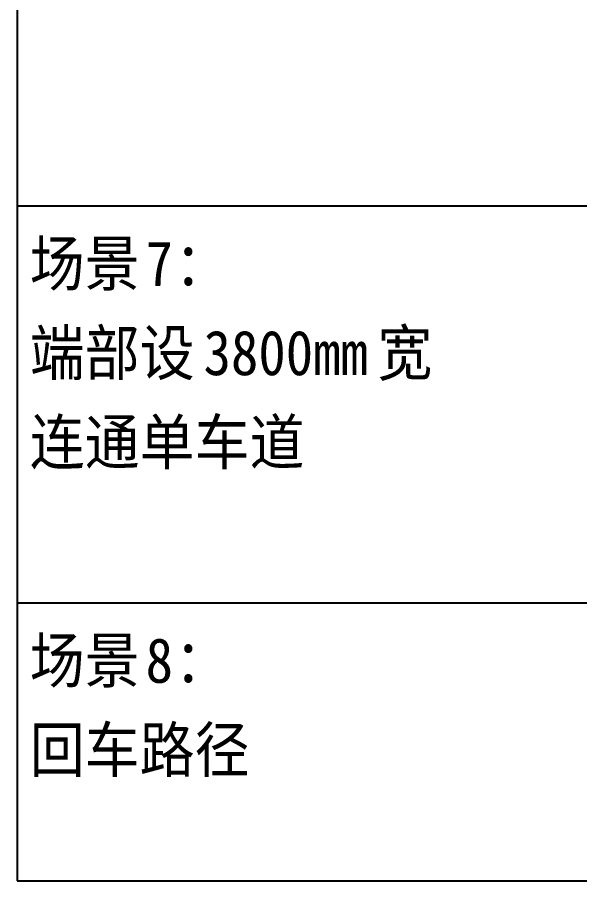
# Model space of a CAD drawing. Header units: millimetres. Extents: x 28399 to 243399, y 24900 to 364900.
# Drawn here: x 28399 to 85026, y 24900 to 111914 of the extents above; entities that cross this region are included whole.
import ezdxf

# ---------------------------------------------------------------- set-up
doc = ezdxf.new("R2010")
doc.units = ezdxf.units.MM
doc.linetypes.add('DASH', pattern=[0.35, 0.25, -0.1])
doc.layers.add('_总工室限额审核-意见及云线', color=30, linetype='DASH')
doc.styles.add('黑体', font='simhei.ttf', dxfattribs={"width": 0.9})

msp = doc.modelspace()

# ---------------------------------------------------------------- linework, layer by layer
for p, q in [((28399, 364900), (28399, 24900)), ((28399, 92900), (243399, 92900)), ((28399, 52900), (243399, 52900)), ((28399, 24900), (243399, 24900))]:
    msp.add_line(p, q)

# ---------------------------------------------------------------- texts
at = {"layer": '_总工室限额审核-意见及云线', "style": '黑体', "width": 0.9}
for s, height, p in [('场景', 4506.3, (29653, 84849)), ('7', 4506, (41319, 84849)), ('：', 4506, (44235, 84849)), ('端部设', 4506.3, (29653, 75849)), ('宽', 4506, (64651, 75849)), ('3800mm', 4506.3, (47152, 75849)), ('连通单车道', 4506.3, (29653, 66849)), ('场景', 4506.3, (29653, 44849)), ('8', 4506, (41319, 44849)), ('：', 4506, (44235, 44849)), ('回车路径', 4506.3, (29653, 35849))]:
    msp.add_text(s, height=height, dxfattribs=at).set_placement(p)

doc.saveas('drawing.dxf')
